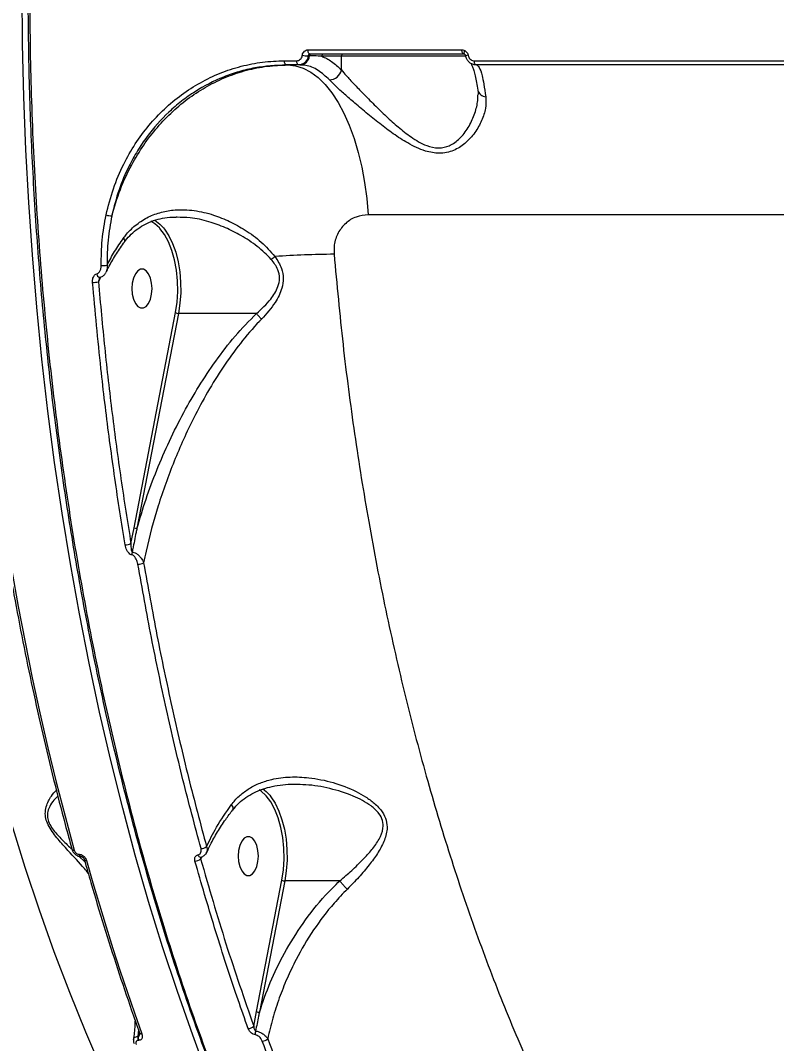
# Model space of a CAD drawing. Header units: millimetres. Extents: x -6028 to 5958, y -6064 to 4137.
# Drawn here: x -1236 to -1062, y 1120.6 to 1356 of the extents above; entities that cross this region are included whole.
import ezdxf

# ---------------------------------------------------------------- set-up
doc = ezdxf.new("R2010")
doc.units = ezdxf.units.MM
for name, color, linetype in [('DIKOM_ОБЪЕКТ', 7, 'Continuous'), ('DIKOM_РАЗМЕР_ЗОНА', 7, 'Continuous'), ('DIKOM_РАЗМЕР_ОБЪЕКТА', 7, 'Continuous')]:
    doc.layers.add(name, color=color, linetype=linetype)
doc.styles.add('style1', font='arial.ttf', dxfattribs={"width": 0.8})
doc.dimstyles.new('1-50', dxfattribs={"dimtxt": 300, "dimasz": 200, "dimexe": 100, "dimexo": 0, "dimgap": 100, "dimtad": 1, "dimtxsty": 'style1', "dimcen": 200, "dimclrd": 7, "dimclre": 7, "dimclrt": 7, "dimadec": 1, "dimazin": 2, "dimtfac": 1, "dimtmove": 0, "dimatfit": 2, "dimfxl": 0, "dimlwd": 25, "dimlwe": 18, "dimarcsym": 0})

# ---------------------------------------------------------------- blocks, each defined once
blk = doc.blocks.new('*D9')
at = {"layer": 'Defpoints', "color": 0, "transparency": 16777216}
for p in [(-6027.56, 1459.58), (4556.58, 1382.7), (4556.58, -5964.37)]:
    blk.add_point(p, dxfattribs=at)
at = {"layer": 'DIKOM_РАЗМЕР_ЗОНА', "color": 7, "lineweight": 18, "transparency": 16777216}
for p, q in [((-6027.56, 1459.58), (-6027.56, -6064.37)), ((4556.58, 1382.7), (4556.58, -6064.37))]:
    blk.add_line(p, q, dxfattribs=at)
at = {"layer": 'DIKOM_РАЗМЕР_ЗОНА', "color": 7, "lineweight": 25, "transparency": 16777216}
blk.add_line((-5827.56, -5964.37), (4356.58, -5964.37), dxfattribs=at)
at = {"layer": 'DIKOM_РАЗМЕР_ЗОНА', "color": 7, "transparency": 16777216}
for points in [[(-5827.56, -5931.03), (-5827.56, -5997.7), (-6027.56, -5964.37)], [(4356.58, -5931.03), (4356.58, -5997.7), (4556.58, -5964.37)]]:
    blk.add_solid(points, dxfattribs=at)
at = {"layer": 'DIKOM_РАЗМЕР_ЗОНА', "color": 7, "transparency": 16777216, "insert": (157.08, -5711.2), "char_height": 300, "attachment_point": 5, "style": 'style1'}
blk.add_mtext('10600', dxfattribs=at)
blk = doc.blocks.new('*D12')
at = {"layer": 'Defpoints', "color": 0, "transparency": 16777216}
for p in [(3056.58, 1987.9), (-4027.97, 676.5), (3056.58, -3714.77)]:
    blk.add_point(p, dxfattribs=at)
at = {"layer": 'DIKOM_РАЗМЕР_ОБЪЕКТА', "color": 7, "lineweight": 18, "transparency": 16777216}
for p, q in [((3056.58, 1987.9), (3056.58, -3814.77)), ((-4027.97, 676.5), (-4027.97, -3814.77))]:
    blk.add_line(p, q, dxfattribs=at)
at = {"layer": 'DIKOM_РАЗМЕР_ОБЪЕКТА', "color": 7, "lineweight": 25, "transparency": 16777216}
blk.add_line((-3827.97, -3714.77), (2856.58, -3714.77), dxfattribs=at)
at = {"layer": 'DIKOM_РАЗМЕР_ОБЪЕКТА', "color": 7, "transparency": 16777216}
for points in [[(-3827.97, -3681.44), (-3827.97, -3748.11), (-4027.97, -3714.77)], [(2856.58, -3681.44), (2856.58, -3748.11), (3056.58, -3714.77)]]:
    blk.add_solid(points, dxfattribs=at)
at = {"layer": 'DIKOM_РАЗМЕР_ОБЪЕКТА', "color": 7, "transparency": 16777216, "insert": (20, -3461.6), "char_height": 300, "attachment_point": 5, "style": 'style1'}
blk.add_mtext('7100', dxfattribs=at)

msp = doc.modelspace()

# ---------------------------------------------------------------- linework, layer by layer
at = {"layer": 'DIKOM_ОБЪЕКТ', "color": 7, "linetype": 'Continuous', "lineweight": 15}
for p, q in [((-1169.84, 1349.236), (-1134.4, 1349.236)), ((-1175.262, 1346.73), (-1172.428, 1346.73)), ((-1169.451, 1347.854), (-1169.779, 1347.854)), ((-1133.968, 1348.271), (-1169.379, 1348.271)), ((-1162.147, 1347.771), (-1166.677, 1347.771)), ((-1162.147, 1344.618), (-1162.147, 1347.771)), ((-1133.409, 1347.771), (-1162.147, 1347.771)), ((-1133.528, 1347.854), (-1133.534, 1347.857)), ((-1131.556, 1346.73), (-1030.092, 1346.73)), ((-1171.964, 1345.771), (-1174.797, 1345.771)), ((-1171.686, 1345.771), (-1171.964, 1345.771)), ((-1029.747, 1345.771), (-1131.126, 1345.771)), ((-677.336, 1311.268), (-1155.994, 1311.268)), ((-1199.969, 1310.711), (-1200.198, 1310.719)), ((-1217.616, 1296.945), (-1218.066, 1295.895)), ((-1209.88, 1239.306), (-1200.313, 1288.78)), ((-1199.644, 1288.604), (-1209.21, 1239.13)), ((-1181.691, 1288.604), (-1199.644, 1288.604)), ((-1210.579, 1235.647), (-1209.88, 1239.306)), ((-1222.515, 1164.165), (-1222.487, 1164.165)), ((-1222.484, 1163.696), (-1221.165, 1162.428)), ((-1222.062, 1163.64), (-1222.034, 1163.64)), ((-1194.364, 1163.541), (-1194.555, 1163.097)), ((-1194.525, 1163.53), (-1194.513, 1163.533)), ((-1181.686, 1128.02), (-1175.842, 1158.239)), ((-1175.173, 1158.063), (-1181.016, 1127.845)), ((-1162.52, 1158.063), (-1175.173, 1158.063)), ((-1182.324, 1124.66), (-1181.686, 1128.02)), ((-1208.869, 1123.889), (-1208.967, 1122.263)), ((-1208.879, 1122.263), (-1208.685, 1123.37)), ((-1208.599, 1123.129), (-1208.596, 1123.12)), ((-1208.967, 1122.263), (-1208.879, 1122.263)), ((-1208.812, 1121.364), (-1208.9, 1121.364))]:
    msp.add_line(p, q, dxfattribs=at)
at = {"layer": 'DIKOM_ОБЪЕКТ', "color": 7, "linetype": 'Continuous', "lineweight": 15, "flags": 128}
for points in [[(-1192.696, 1112.651), (-1196.376, 1122.526), (-1199.907, 1132.605), (-1203.286, 1142.878), (-1206.51, 1153.337), (-1209.576, 1163.973), (-1212.482, 1174.777), (-1215.225, 1185.741), (-1217.803, 1196.855), (-1220.215, 1208.109), (-1222.456, 1219.494), (-1224.527, 1231.001), (-1226.425, 1242.62), (-1228.148, 1254.341), (-1229.696, 1266.153), (-1231.066, 1278.049), (-1232.258, 1290.016), (-1233.271, 1302.045), (-1234.103, 1314.127), (-1234.755, 1326.25), (-1235.225, 1338.405), (-1235.513, 1350.581), (-1235.619, 1362.768)], [(-1169.379, 1348.271), (-1169.467, 1348.289), (-1169.552, 1348.343), (-1169.63, 1348.432), (-1169.699, 1348.551), (-1169.757, 1348.697), (-1169.8, 1348.864), (-1169.828, 1349.046), (-1169.84, 1349.236)], [(-1133.968, 1348.271), (-1134.05, 1348.289), (-1134.13, 1348.343), (-1134.203, 1348.432), (-1134.268, 1348.551), (-1134.322, 1348.697), (-1134.363, 1348.864), (-1134.389, 1349.046), (-1134.4, 1349.236)], [(-1133.758, 1348.211), (-1133.81, 1348.247), (-1133.848, 1348.308), (-1133.868, 1348.392), (-1133.871, 1348.497), (-1133.857, 1348.62), (-1133.826, 1348.757), (-1133.779, 1348.903), (-1133.717, 1349.056)], [(-1174.797, 1345.771), (-1174.885, 1345.789), (-1174.97, 1345.843), (-1175.049, 1345.931), (-1175.119, 1346.049), (-1175.177, 1346.194), (-1175.221, 1346.36), (-1175.25, 1346.541), (-1175.262, 1346.73)], [(-1171.964, 1345.771), (-1172.053, 1345.789), (-1172.138, 1345.843), (-1172.216, 1345.931), (-1172.286, 1346.049), (-1172.343, 1346.194), (-1172.387, 1346.36), (-1172.416, 1346.541), (-1172.428, 1346.73)], [(-1131.126, 1345.771), (-1131.208, 1345.789), (-1131.287, 1345.843), (-1131.36, 1345.931), (-1131.424, 1346.049), (-1131.478, 1346.194), (-1131.518, 1346.36), (-1131.545, 1346.541), (-1131.556, 1346.73)], [(-1174.456, 1345.771), (-1172.678, 1345.588), (-1170.917, 1345.043), (-1169.187, 1344.139), (-1167.506, 1342.886), (-1165.888, 1341.294), (-1164.348, 1339.378), (-1162.901, 1337.156), (-1161.559, 1334.647), (-1160.334, 1331.876), (-1159.238, 1328.866), (-1158.281, 1325.645), (-1157.471, 1322.244), (-1156.817, 1318.692), (-1156.323, 1315.022), (-1155.994, 1311.268)], [(-1204.013, 1308.265), (-1205.081, 1309.24), (-1206.021, 1309.821)], [(-1205.081, 1310.059), (-1203.922, 1309.169), (-1203.094, 1308.279)], [(-1200.313, 1288.78), (-1199.965, 1291.173), (-1199.813, 1293.642), (-1199.859, 1296.127), (-1200.102, 1298.568), (-1200.538, 1300.907), (-1201.155, 1303.086), (-1201.939, 1305.053), (-1202.87, 1306.761), (-1203.926, 1308.168), (-1204.013, 1308.265)], [(-1203.094, 1308.279), (-1202.838, 1307.954), (-1201.858, 1306.443), (-1201.002, 1304.669), (-1200.291, 1302.671), (-1199.738, 1300.49), (-1199.356, 1298.176), (-1199.153, 1295.778), (-1199.134, 1293.348), (-1199.299, 1290.94), (-1199.644, 1288.604)], [(-1217.745, 1296.883), (-1217.799, 1296.876), (-1217.802, 1296.876)], [(-1205.728, 1294.311), (-1205.822, 1295.579), (-1206.096, 1296.744), (-1206.528, 1297.712), (-1207.083, 1298.405), (-1207.716, 1298.765), (-1208.376, 1298.765), (-1209.009, 1298.405), (-1209.564, 1297.712), (-1209.996, 1296.744), (-1210.27, 1295.579), (-1210.364, 1294.311), (-1210.27, 1293.043), (-1209.996, 1291.878), (-1209.564, 1290.91), (-1209.009, 1290.218), (-1208.376, 1289.857), (-1207.716, 1289.857), (-1207.083, 1290.218), (-1206.528, 1290.91), (-1206.096, 1291.878), (-1205.822, 1293.043), (-1205.728, 1294.311)], [(-1238.027, 1229.459), (-1236.537, 1221.176), (-1234.959, 1212.956), (-1233.292, 1204.801), (-1231.538, 1196.715), (-1229.698, 1188.703), (-1227.772, 1180.767), (-1225.76, 1172.91), (-1223.665, 1165.137)], [(-1180.209, 1179.253), (-1179.451, 1178.629), (-1178.623, 1177.739)], [(-1179.542, 1177.724), (-1180.61, 1178.699), (-1181.068, 1179.012)], [(-1175.842, 1158.239), (-1175.494, 1160.632), (-1175.342, 1163.101), (-1175.388, 1165.586), (-1175.631, 1168.027), (-1176.067, 1170.366), (-1176.684, 1172.545), (-1177.468, 1174.512), (-1178.399, 1176.22), (-1179.455, 1177.627), (-1179.542, 1177.724)], [(-1178.623, 1177.739), (-1178.367, 1177.414), (-1177.387, 1175.903), (-1176.531, 1174.129), (-1175.82, 1172.13), (-1175.267, 1169.95), (-1174.885, 1167.636), (-1174.682, 1165.238), (-1174.663, 1162.808), (-1174.828, 1160.399), (-1175.173, 1158.063)], [(-1161.963, 1028.026), (-1166.492, 1032.949), (-1171.642, 1038.928), (-1176.697, 1045.209), (-1181.65, 1051.787), (-1186.498, 1058.654), (-1191.235, 1065.806), (-1195.858, 1073.235), (-1200.363, 1080.934), (-1204.744, 1088.897), (-1208.998, 1097.115), (-1213.121, 1105.581), (-1217.109, 1114.287), (-1220.958, 1123.226), (-1224.666, 1132.388), (-1228.227, 1141.765), (-1231.64, 1151.349), (-1234.9, 1161.131), (-1238.006, 1171.101)], [(-1181.257, 1163.771), (-1181.351, 1165.038), (-1181.625, 1166.203), (-1182.057, 1167.171), (-1182.612, 1167.864), (-1183.245, 1168.225), (-1183.905, 1168.225), (-1184.538, 1167.864), (-1185.093, 1167.171), (-1185.525, 1166.203), (-1185.799, 1165.038), (-1185.893, 1163.771), (-1185.799, 1162.503), (-1185.525, 1161.338), (-1185.093, 1160.37), (-1184.538, 1159.677), (-1183.905, 1159.316), (-1183.245, 1159.316), (-1182.612, 1159.677), (-1182.057, 1160.37), (-1181.625, 1161.338), (-1181.351, 1162.503), (-1181.257, 1163.771)], [(-1224.175, 1165.344), (-1224.171, 1165.33), (-1224.127, 1165.264), (-1224.052, 1165.21), (-1223.947, 1165.17), (-1223.817, 1165.146), (-1223.665, 1165.137)], [(-1220.805, 1162.749), (-1219.341, 1157.618), (-1217.84, 1152.528), (-1216.302, 1147.479), (-1214.728, 1142.472), (-1213.118, 1137.508), (-1211.473, 1132.588), (-1209.793, 1127.714), (-1208.077, 1122.885)], [(-1195.162, 1164.035), (-1195.054, 1163.841), (-1194.927, 1163.686), (-1194.787, 1163.58), (-1194.643, 1163.529), (-1194.525, 1163.53)]]:
    msp.add_lwpolyline(points, dxfattribs=at)
at = {"layer": 'DIKOM_ОБЪЕКТ', "color": 7, "linetype": 'Continuous', "lineweight": 15}
for centre, radius, start, end in [((-1171.782, 1348.114), 2.345, 272.33196, 353.63145), ((-1169.877, 1354.015), 6.162, 258.21681, 270.91151), ((-1168.984, 1347.802), 0.469, 92.32283, 173.64206), ((-1166.199, 1347.793), 0.479, 92.94089, 182.64667), ((-1161.669, 1347.793), 0.478, 92.93403, 182.66103), ((-1132.642, 1345.217), 2.787, 96.92068, 108.65867), ((-1164.939, 1345.18), 2.848, 271.08538, 348.61156), ((-1128.671, 1340.543), 2.148, 194.82768, 263.31624), ((-1215.247, 1314.038), 2.964, 249.21853, 275.06219), ((-1206.466, 1339.107), 47.357, 306.51383, 307.81567), ((-1161.23, 1056.375), 245.855, 90.60733, 93.77814), ((-1217.008, 1304.224), 4.608, 264.78656, 281.47174), ((-1217.5, 1297.799), 0.971, 185.81277, 251.88177), ((-1219.386, 1301.186), 5.453, 269.62833, 284.00532), ((-1199.658, 1289.914), 1.31, 239.97836, 270.61159), ((-1209.224, 1240.441), 1.311, 239.98048, 270.60947), ((-1211.893, 1238.314), 2.973, 269.53654, 296.21773), ((-1208.227, 1233.029), 2.187, 161.39725, 178.85792), ((-1208.966, 1233.87), 2.951, 269.80092, 296.17634), ((-1194.464, 1167.549), 2.063, 270.24248, 308.61168), ((-1221.919, 1164.221), 0.598, 185.3172, 255.81299), ((-1221.899, 1164.217), 0.59, 185.02938, 257.50471), ((-1220.898, 1163.251), 0.511, 215.11732, 280.49093), ((-1195.853, 1164.618), 2, 269.9621, 310.49096), ((-1175.187, 1159.374), 1.311, 239.97966, 270.61029), ((-1181.03, 1129.156), 1.311, 239.98603, 270.60643), ((-1208.158, 1123.399), 0.52, 212.52834, 278.86953), ((-1183.61, 1125.823), 1.733, 270.47512, 317.88202), ((-1179.836, 1122.958), 2.139, 164.4432, 189.19931), ((-1207.186, 1121.944), 1.81, 169.82877, 198.68248), ((-1207.098, 1121.944), 1.809, 169.8169, 198.69434), ((-1180.376, 1122.942), 1.743, 270.83014, 316.85213)]:
    msp.add_arc(centre, radius, start, end, dxfattribs=at)
for points, knots in [([(-1152.418, 1035.543), (-1153.678, 1037.432), (-1158.146, 1044.132), (-1165.373, 1056.699), (-1174.059, 1073.151), (-1182.213, 1090.563), (-1189.844, 1108.841), (-1196.942, 1127.959), (-1203.492, 1147.846), (-1209.462, 1168.408), (-1214.826, 1189.55), (-1219.26, 1209.844), (-1222.881, 1229.138), (-1225.821, 1247.32), (-1228.333, 1265.74), (-1230.436, 1284.575), (-1232.106, 1303.8), (-1233.314, 1323.385), (-1234.083, 1343.058), (-1234.192, 1356.202), (-1234.247, 1362.771)], [0, 0, 0, 0, 0.0246421, 0.0873686, 0.1499953, 0.212425, 0.2748547, 0.3374813, 0.4002079, 0.4629347, 0.5255613, 0.587991, 0.6385772, 0.6892155, 0.7398539, 0.79044, 0.842801, 0.89522, 0.947639, 1, 1, 1, 1]), ([(-1233.904, 1362.768), (-1233.875, 1358.19), (-1233.798, 1345.856), (-1233.122, 1325.788), (-1231.715, 1302.664), (-1229.623, 1279.506), (-1226.835, 1256.392), (-1223.343, 1233.408), (-1219.222, 1211.059), (-1214.503, 1189.406), (-1209.226, 1168.495), (-1203.305, 1147.985), (-1196.734, 1127.966), (-1189.52, 1108.523), (-1181.821, 1090.081), (-1173.677, 1072.682), (-1165.132, 1056.341), (-1156.049, 1040.792), (-1146.435, 1026.125), (-1136.313, 1012.414), (-1126.027, 1000.107), (-1115.635, 989.168), (-1105.192, 979.54), (-1094.406, 970.914), (-1083.289, 963.431), (-1073.555, 957.82), (-1067.511, 955.224), (-1065.331, 954.288)], [0, 0, 0, 0, 0.0243023, 0.065474, 0.1066775, 0.1478492, 0.1902168, 0.232619, 0.2749866, 0.3161584, 0.3573618, 0.3985335, 0.4409013, 0.4833035, 0.5256712, 0.5668428, 0.6080463, 0.649218, 0.6915855, 0.7339877, 0.7763555, 0.8160449, 0.8557626, 0.8954518, 0.9362087, 0.976996, 1, 1, 1, 1]), ([(-1171.135, 1347.983), (-1171.131, 1348.009), (-1171.103, 1348.2), (-1170.982, 1348.544), (-1170.685, 1348.926), (-1170.29, 1349.186), (-1169.99, 1349.219), (-1169.84, 1349.236)], [0, 0, 0, 0, 0.0372874, 0.2782397, 0.5190822, 0.7595786, 1, 1, 1, 1]), ([(-1134.4, 1349.236), (-1134.332, 1349.233), (-1134.096, 1349.225), (-1133.875, 1349.126), (-1133.717, 1349.056)], [0, 0, 0, 0, 0.2879367, 1, 1, 1, 1]), ([(-1133.717, 1349.056), (-1133.61, 1348.983), (-1133.377, 1348.826), (-1133.102, 1348.454), (-1133.019, 1348.14), (-1132.978, 1347.983)], [0, 0, 0, 0, 0.298644, 0.6490489, 1, 1, 1, 1]), ([(-1216.298, 1311.266), (-1215.789, 1313.294), (-1214.77, 1317.35), (-1212.435, 1322.803), (-1209.659, 1327.66), (-1206.521, 1331.906), (-1202.949, 1335.715), (-1198.973, 1339.016), (-1194.661, 1341.783), (-1190.074, 1343.982), (-1185.267, 1345.547), (-1180.312, 1346.541), (-1176.944, 1346.667), (-1175.262, 1346.73)], [0, 0, 0, 0, 0.100969, 0.2019368, 0.2903389, 0.3790225, 0.4674244, 0.5561147, 0.6450896, 0.7337805, 0.8224249, 0.9113535, 1, 1, 1, 1]), ([(-1172.428, 1346.73), (-1172.278, 1346.747), (-1171.979, 1346.78), (-1171.584, 1347.04), (-1171.288, 1347.422), (-1171.167, 1347.766), (-1171.139, 1347.957), (-1171.135, 1347.983)], [0, 0, 0, 0, 0.2404485, 0.4809853, 0.7218916, 0.9628763, 1, 1, 1, 1]), ([(-1169.779, 1347.854), (-1169.785, 1347.811), (-1169.835, 1347.493), (-1170.041, 1346.921), (-1170.543, 1346.286), (-1171.21, 1345.854), (-1171.713, 1345.798), (-1171.964, 1345.771)], [0, 0, 0, 0, 0.03710046, 0.27796607, 0.51874589, 0.75934765, 1, 1, 1, 1]), ([(-1169.379, 1348.271), (-1169.426, 1348.265), (-1169.522, 1348.254), (-1169.645, 1348.168), (-1169.736, 1348.041), (-1169.771, 1347.926), (-1169.778, 1347.862), (-1169.779, 1347.854)], [0, 0, 0, 0, 0.2402779, 0.4812441, 0.7223172, 0.9628208, 1, 1, 1, 1]), ([(-1166.677, 1347.771), (-1166.818, 1347.779), (-1167.523, 1347.819), (-1168.462, 1347.849), (-1169.238, 1347.853), (-1169.451, 1347.854)], [0, 0, 0, 0, 0.1536568, 0.7683113, 1, 1, 1, 1]), ([(-1166.677, 1347.771), (-1165.907, 1347.426), (-1164.353, 1346.731), (-1162.887, 1345.327), (-1162.147, 1344.618)], [0, 0, 0, 0, 0.4956322, 1, 1, 1, 1]), ([(-1133.758, 1348.211), (-1133.807, 1348.234), (-1133.877, 1348.267), (-1133.947, 1348.27), (-1133.968, 1348.271)], [0, 0, 0, 0, 0.705059, 1, 1, 1, 1]), ([(-1133.777, 1348.216), (-1133.766, 1348.211), (-1133.715, 1348.187), (-1133.635, 1348.108), (-1133.562, 1347.976), (-1133.534, 1347.872), (-1133.529, 1347.816), (-1133.528, 1347.804)], [0, 0, 0, 0, 0.1039576, 0.4757753, 0.7277441, 0.9388778, 1, 1, 1, 1]), ([(-1131.126, 1345.771), (-1131.21, 1345.773), (-1131.563, 1345.785), (-1132.166, 1345.962), (-1132.825, 1346.424), (-1133.322, 1347.07), (-1133.459, 1347.592), (-1133.528, 1347.854)], [0, 0, 0, 0, 0.0748894, 0.3151634, 0.5451402, 0.7714984, 1, 1, 1, 1]), ([(-1132.978, 1347.983), (-1132.937, 1347.825), (-1132.855, 1347.51), (-1132.559, 1347.121), (-1132.169, 1346.844), (-1131.813, 1346.739), (-1131.605, 1346.732), (-1131.556, 1346.73)], [0, 0, 0, 0, 0.2249568, 0.4495838, 0.6803226, 0.9237846, 1, 1, 1, 1]), ([(-1214.985, 1311.085), (-1214.377, 1313.125), (-1213.16, 1317.205), (-1210.618, 1322.613), (-1207.724, 1327.367), (-1204.566, 1331.47), (-1201.032, 1335.147), (-1197.149, 1338.331), (-1192.975, 1340.999), (-1188.565, 1343.119), (-1183.968, 1344.629), (-1179.247, 1345.588), (-1176.052, 1345.71), (-1174.456, 1345.771)], [0, 0, 0, 0, 0.1033755, 0.2067501, 0.2946067, 0.3827355, 0.4705919, 0.5587488, 0.6471801, 0.7353357, 0.8234649, 0.9118686, 1, 1, 1, 1]), ([(-1174.797, 1345.771), (-1177.236, 1345.645), (-1180.93, 1345.454), (-1185.734, 1344.262), (-1190.415, 1342.655), (-1194.866, 1340.365), (-1198.973, 1337.466), (-1202.814, 1334.177), (-1206.228, 1330.336), (-1209.13, 1326.044), (-1211.367, 1321.995), (-1213.492, 1317.052), (-1214.485, 1313.085), (-1214.985, 1311.085)], [0, 0, 0, 0, 0.131217, 0.1987837, 0.2663501, 0.3975672, 0.4651556, 0.5327442, 0.6634784, 0.7308142, 0.7981508, 0.8982444, 1, 1, 1, 1]), ([(-1164.885, 1342.333), (-1165.754, 1343.133), (-1167.516, 1344.755), (-1169.838, 1345.658), (-1171.24, 1345.743), (-1171.686, 1345.771)], [0, 0, 0, 0, 0.3984738, 0.8085201, 1, 1, 1, 1]), ([(-1162.147, 1344.618), (-1161.789, 1344.197), (-1160.961, 1343.225), (-1159.268, 1341.405), (-1157.104, 1339.152), (-1154.598, 1336.623), (-1151.892, 1334), (-1149.077, 1331.455), (-1146.591, 1329.476), (-1144.372, 1328.06), (-1142.268, 1327.04), (-1139.763, 1326.495), (-1137.922, 1326.907), (-1136.198, 1327.721), (-1134.45, 1329.139), (-1132.625, 1331.72), (-1131.367, 1334.656), (-1130.712, 1337.127), (-1130.76, 1338.489), (-1130.775, 1338.93)], [0, 0, 0, 0, 0.0486191, 0.1123768, 0.1778093, 0.2506867, 0.3250555, 0.3924973, 0.4613115, 0.4989706, 0.5375279, 0.5920045, 0.6458136, 0.6555345, 0.7197675, 0.7990803, 0.8810352, 0.9614448, 1, 1, 1, 1]), ([(-1132.353, 1346.19), (-1132.351, 1346.188), (-1132.345, 1346.18), (-1132.192, 1345.903), (-1131.971, 1345.354), (-1131.69, 1344.479), (-1131.381, 1343.269), (-1131.065, 1341.79), (-1130.862, 1340.58), (-1130.763, 1339.991)], [0, 0, 0, 0, 0.0778676, 0.2003311, 0.3403535, 0.4957837, 0.66236, 0.8356943, 1, 1, 1, 1]), ([(-1131.052, 1345.771), (-1130.837, 1345.654), (-1130.401, 1345.418), (-1129.837, 1343.681), (-1129.339, 1341.355), (-1129.068, 1339.443), (-1128.922, 1338.41)], [0, 0, 0, 0, 0.2848666, 0.5777545, 0.7715677, 1, 1, 1, 1]), ([(-1128.922, 1338.41), (-1128.895, 1337.535), (-1128.842, 1335.784), (-1129.759, 1332.968), (-1131.305, 1330.162), (-1133.485, 1327.736), (-1135.817, 1326.218), (-1137.903, 1325.575), (-1140.048, 1325.355), (-1142.448, 1325.774), (-1144.874, 1326.73), (-1147.379, 1328.043), (-1150.234, 1329.904), (-1153.42, 1332.305), (-1156.503, 1334.791), (-1159.309, 1337.175), (-1161.731, 1339.305), (-1163.602, 1341.024), (-1164.498, 1341.938), (-1164.885, 1342.333)], [0, 0, 0, 0, 0.0759084, 0.15190542, 0.22863333, 0.30518848, 0.36885996, 0.4016185, 0.43433052, 0.49045799, 0.52823572, 0.56608411, 0.63087651, 0.69577188, 0.76452132, 0.83322935, 0.89368185, 0.95406192, 1, 1, 1, 1]), ([(-1130.754, 1340.005), (-1130.725, 1339.894), (-1130.641, 1339.573), (-1130.666, 1339.184), (-1130.683, 1338.931)], [0, 0, 0, 0, 0.3470087, 1, 1, 1, 1]), ([(-1217.426, 1299.635), (-1217.401, 1301.59), (-1217.35, 1305.527), (-1216.65, 1309.344), (-1216.298, 1311.266)], [0, 0, 0, 0, 0.49649154, 1, 1, 1, 1]), ([(-1214.985, 1311.085), (-1215.326, 1309.232), (-1216.013, 1305.498), (-1216.065, 1301.647), (-1216.091, 1299.708)], [0, 0, 0, 0, 0.49648092, 1, 1, 1, 1]), ([(-1212.28, 1305.939), (-1212.06, 1306.23), (-1211.167, 1307.41), (-1209.318, 1309.173), (-1206.6, 1310.886), (-1203.607, 1311.979), (-1200.079, 1312.565), (-1196.021, 1312.405), (-1191.78, 1311.412), (-1187.837, 1309.829), (-1184.145, 1307.754), (-1180.496, 1305.167), (-1178.451, 1302.852), (-1177.43, 1301.696)], [0, 0, 0, 0, 0.0275962, 0.1121787, 0.1968225, 0.2807379, 0.364705, 0.4782476, 0.5919086, 0.6886542, 0.7854206, 0.8928609, 1, 1, 1, 1]), ([(-1155.994, 1311.268), (-1156.937, 1311.172), (-1158.81, 1310.98), (-1161.234, 1309.47), (-1163, 1307.228), (-1163.878, 1304.664), (-1163.849, 1302.937), (-1163.836, 1302.216)], [0, 0, 0, 0, 0.21802321, 0.43324266, 0.64378888, 0.85143523, 1, 1, 1, 1]), ([(-1212.1, 1304.965), (-1212.013, 1305.095), (-1211.549, 1305.793), (-1210.512, 1306.866), (-1208.991, 1308.16), (-1207.267, 1309.206), (-1205.37, 1310.01), (-1203.305, 1310.538), (-1201.563, 1310.795), (-1200.497, 1310.777), (-1200.192, 1310.772)], [0, 0, 0, 0, 0.0321709, 0.1722255, 0.3168695, 0.4658276, 0.6178131, 0.7740186, 0.9354073, 1, 1, 1, 1]), ([(-1178.288, 1301.046), (-1179.33, 1302.078), (-1181.449, 1304.177), (-1185.111, 1306.505), (-1188.851, 1308.398), (-1192.778, 1309.807), (-1196.537, 1310.71), (-1198.975, 1310.711), (-1199.969, 1310.711)], [0, 0, 0, 0, 0.1756952, 0.3573976, 0.5191411, 0.6838574, 0.8710535, 1, 1, 1, 1]), ([(-1216.242, 1298.146), (-1216.085, 1298.483), (-1215.486, 1299.761), (-1214.157, 1301.973), (-1212.926, 1303.923), (-1212.167, 1304.909), (-1212.11, 1304.983)], [0, 0, 0, 0, 0.1461904, 0.5558087, 0.9665392, 1, 1, 1, 1]), ([(-1216.091, 1299.708), (-1215.532, 1300.755), (-1214.41, 1302.857), (-1212.992, 1304.909), (-1212.28, 1305.939)], [0, 0, 0, 0, 0.4978625, 1, 1, 1, 1]), ([(-1212.28, 1305.939), (-1212.263, 1305.911), (-1212.211, 1305.824), (-1212.085, 1305.571), (-1211.99, 1305.235), (-1212.096, 1305.067), (-1212.143, 1304.992)], [0, 0, 0, 0, 0.06954321, 0.21495151, 0.65251531, 1, 1, 1, 1]), ([(-1177.43, 1301.696), (-1176.854, 1300.802), (-1175.856, 1299.255), (-1175.405, 1296.663), (-1175.723, 1294.546), (-1176.456, 1292.709), (-1177.876, 1290.225), (-1179.405, 1288.532), (-1180.514, 1287.302)], [0, 0, 0, 0, 0.191458, 0.3312438, 0.4704847, 0.582375, 0.6969279, 1, 1, 1, 1]), ([(-1163.836, 1302.216), (-1163.189, 1295.276), (-1161.894, 1281.391), (-1159.199, 1260.87), (-1155.932, 1240.455), (-1152.023, 1220.24), (-1147.485, 1200.298), (-1142.414, 1181.069), (-1136.841, 1162.602), (-1130.806, 1144.929), (-1124.21, 1127.76), (-1117.053, 1111.18), (-1109.345, 1095.262), (-1101.254, 1080.351), (-1092.817, 1066.476), (-1084.075, 1053.64), (-1074.89, 1041.639), (-1065.273, 1030.551), (-1055.247, 1020.437), (-1045.028, 1011.513), (-1034.652, 1003.784), (-1024.163, 997.228), (-1013.393, 991.74), (-1002.369, 987.396), (-991.123, 984.195), (-979.891, 982.365), (-972.027, 981.617), (-967.952, 981.809), (-967.573, 981.827)], [0, 0, 0, 0, 0.0392428, 0.0785158, 0.1177586, 0.1581421, 0.1985587, 0.2389423, 0.2781872, 0.3174625, 0.3567075, 0.3970914, 0.4375083, 0.4778923, 0.5171658, 0.5564696, 0.5957434, 0.6361546, 0.6765985, 0.7170099, 0.7563479, 0.7957165, 0.8350546, 0.8755303, 0.9160384, 0.9565142, 0.9959506, 1, 1, 1, 1]), ([(-1218.466, 1297.7), (-1218.339, 1297.749), (-1218.087, 1297.845), (-1217.757, 1298.221), (-1217.478, 1298.813), (-1217.445, 1299.342), (-1217.426, 1299.635)], [0, 0, 0, 0, 0.18492095, 0.36858348, 0.65009753, 1, 1, 1, 1]), ([(-1216.091, 1299.708), (-1216.054, 1299.316), (-1216.001, 1298.747), (-1216.237, 1298.313), (-1216.31, 1298.178)], [0, 0, 0, 0, 0.6895026, 1, 1, 1, 1]), ([(-1181.683, 1288.601), (-1181.682, 1288.602), (-1180.511, 1289.622), (-1178.97, 1291.101), (-1177.434, 1293.258), (-1176.646, 1294.838), (-1176.264, 1296.696), (-1176.714, 1298.991), (-1177.706, 1300.286), (-1178.288, 1301.046)], [0, 0, 0, 0, 0.0003172, 0.3168745, 0.4308581, 0.544452, 0.6783341, 0.8113847, 1, 1, 1, 1]), ([(-1219.421, 1295.733), (-1219.425, 1295.787), (-1219.447, 1296.113), (-1219.386, 1296.655), (-1219.142, 1297.208), (-1218.831, 1297.563), (-1218.588, 1297.654), (-1218.466, 1297.7)], [0, 0, 0, 0, 0.0639291, 0.3885882, 0.6455749, 0.8223102, 1, 1, 1, 1]), ([(-1217.829, 1296.708), (-1217.813, 1296.746), (-1217.78, 1296.825), (-1217.725, 1296.886), (-1217.721, 1296.889), (-1217.719, 1296.89)], [0, 0, 0, 0, 0.352374, 0.7239921, 1, 1, 1, 1]), ([(-1217.748, 1296.893), (-1217.55, 1296.956), (-1217.133, 1297.087), (-1216.628, 1297.535), (-1216.406, 1297.927), (-1216.295, 1298.122)], [0, 0, 0, 0, 0.3149497, 0.6596134, 1, 1, 1, 1]), ([(-1211.917, 1235.341), (-1212.021, 1235.976), (-1212.544, 1239.152), (-1213.848, 1247.446), (-1215.663, 1260.318), (-1217.725, 1277.25), (-1218.814, 1289.12), (-1219.421, 1295.733)], [0, 0, 0, 0, 0.0321663, 0.1608356, 0.4183958, 0.675957, 1, 1, 1, 1]), ([(-1217.826, 1296.707), (-1217.851, 1296.652), (-1217.956, 1296.425), (-1218.019, 1296.147), (-1218.059, 1295.931), (-1218.066, 1295.895)], [0, 0, 0, 0, 0.21037255, 0.86812426, 1, 1, 1, 1]), ([(-1218.066, 1295.895), (-1217.608, 1290.817), (-1216.693, 1280.66), (-1214.945, 1265.538), (-1212.948, 1250.504), (-1211.369, 1240.599), (-1210.579, 1235.647)], [0, 0, 0, 0, 0.2493141, 0.4986285, 0.7493143, 1, 1, 1, 1]), ([(-1209.21, 1239.13), (-1208.539, 1241.383), (-1207.195, 1245.888), (-1204.677, 1252.603), (-1201.791, 1259.262), (-1198.547, 1265.704), (-1194.993, 1271.865), (-1191.068, 1277.751), (-1186.719, 1283.454), (-1183.367, 1286.888), (-1181.691, 1288.604)], [0, 0, 0, 0, 0.1257442, 0.2514876, 0.3794609, 0.5074223, 0.6285591, 0.749666, 0.8748951, 1, 1, 1, 1]), ([(-1181.691, 1288.604), (-1181.69, 1288.604), (-1181.687, 1288.604), (-1181.685, 1288.602), (-1181.684, 1288.601), (-1181.683, 1288.601)], [0, 0, 0, 0, 0.4539757, 0.8382832, 1, 1, 1, 1]), ([(-1180.514, 1287.302), (-1180.544, 1287.333), (-1180.759, 1287.55), (-1181.191, 1288.008), (-1181.511, 1288.394), (-1181.683, 1288.601)], [0, 0, 0, 0, 0.0699743, 0.5005363, 1, 1, 1, 1]), ([(-1180.514, 1287.302), (-1180.683, 1287.128), (-1182.399, 1285.36), (-1185.48, 1281.77), (-1189.433, 1276.291), (-1192.981, 1270.533), (-1196.849, 1263.334), (-1200.799, 1254.615), (-1204.454, 1244.345), (-1206.57, 1236.499), (-1207.478, 1232.12), (-1207.664, 1231.222)], [0, 0, 0, 0, 0.0115187, 0.116998, 0.2229803, 0.329241, 0.4351019, 0.6083263, 0.7820037, 0.9552831, 1, 1, 1, 1]), ([(-1209.21, 1239.13), (-1209.275, 1238.818), (-1209.598, 1237.258), (-1209.959, 1235.455), (-1210.253, 1233.966), (-1210.3, 1233.727)], [0, 0, 0, 0, 0.1735009, 0.8674968, 1, 1, 1, 1]), ([(-1210.414, 1233.073), (-1210.444, 1233.08), (-1210.581, 1233.114), (-1210.86, 1233.263), (-1211.223, 1233.619), (-1211.667, 1234.315), (-1211.817, 1234.931), (-1211.917, 1235.341)], [0, 0, 0, 0, 0.0349214, 0.1620526, 0.3362701, 0.5591597, 1, 1, 1, 1]), ([(-1210.579, 1235.647), (-1210.587, 1235.306), (-1210.598, 1234.808), (-1210.521, 1234.218), (-1210.447, 1233.933), (-1210.375, 1233.798), (-1210.333, 1233.748), (-1210.309, 1233.733), (-1210.3, 1233.727)], [0, 0, 0, 0, 0.5065961, 0.7402685, 0.8952608, 0.9534377, 0.9811019, 1, 1, 1, 1]), ([(-1210.3, 1233.727), (-1210.253, 1233.718), (-1210.035, 1233.678), (-1209.591, 1233.516), (-1208.98, 1233.13), (-1208.314, 1232.473), (-1207.882, 1231.792), (-1207.708, 1231.337), (-1207.664, 1231.222)], [0, 0, 0, 0, 0.0398339, 0.1864726, 0.3714853, 0.5855057, 0.8948728, 1, 1, 1, 1]), ([(-1208.976, 1230.919), (-1209.074, 1231.313), (-1209.219, 1231.897), (-1209.642, 1232.558), (-1209.987, 1232.893), (-1210.254, 1233.034), (-1210.386, 1233.066), (-1210.414, 1233.073)], [0, 0, 0, 0, 0.4456037, 0.6623277, 0.8364901, 0.9657416, 1, 1, 1, 1]), ([(-1207.664, 1231.222), (-1206.666, 1225.638), (-1204.671, 1214.471), (-1201.204, 1198.018), (-1197.421, 1181.781), (-1194.591, 1171.218), (-1193.177, 1165.937)], [0, 0, 0, 0, 0.2490966, 0.4981941, 0.7490964, 1, 1, 1, 1]), ([(-1238.524, 1229.607), (-1238.187, 1227.696), (-1237.209, 1222.151), (-1235.473, 1213.053), (-1233.268, 1202.358), (-1230.91, 1191.785), (-1228.402, 1181.342), (-1226.142, 1172.54), (-1224.695, 1167.246), (-1224.175, 1165.344)], [0, 0, 0, 0, 0.0864649, 0.2507431, 0.4150279, 0.5793146, 0.7436047, 0.9078983, 1, 1, 1, 1]), ([(-1194.455, 1165.486), (-1195.863, 1170.741), (-1198.679, 1181.251), (-1202.466, 1197.482), (-1205.953, 1214.009), (-1207.969, 1225.282), (-1208.976, 1230.919)], [0, 0, 0, 0, 0.2490977, 0.4981938, 0.7490968, 1, 1, 1, 1]), ([(-1187.483, 1175.545), (-1187.416, 1175.633), (-1186.807, 1176.434), (-1185.506, 1177.805), (-1183.348, 1179.411), (-1180.889, 1180.627), (-1177.761, 1181.594), (-1173.979, 1182.064), (-1169.219, 1181.854), (-1164.039, 1180.815), (-1159.677, 1179.143), (-1156.552, 1177.421), (-1154.46, 1175.913), (-1152.735, 1174.117), (-1151.713, 1172.017), (-1151.51, 1169.633), (-1152.29, 1167.031), (-1153.804, 1164.315), (-1155.799, 1161.616), (-1158.108, 1158.887), (-1159.884, 1157.077), (-1160.772, 1156.172)], [0, 0, 0, 0, 0.0056306, 0.0508125, 0.0960139, 0.1438696, 0.191764, 0.263313, 0.3349764, 0.4270896, 0.5191813, 0.5590182, 0.5987819, 0.6438183, 0.6799265, 0.71607, 0.7691211, 0.8237197, 0.8784542, 0.9392287, 1, 1, 1, 1]), ([(-1187.142, 1174.358), (-1186.905, 1174.666), (-1186.258, 1175.508), (-1184.956, 1176.667), (-1183.259, 1177.853), (-1181.327, 1178.821), (-1179.194, 1179.548), (-1176.857, 1180.054), (-1174.745, 1180.315), (-1173.391, 1180.3), (-1172.905, 1180.294)], [0, 0, 0, 0, 0.0728812, 0.1991341, 0.3321509, 0.4701629, 0.6123031, 0.7567797, 0.9127043, 1, 1, 1, 1]), ([(-1162.512, 1158.06), (-1162.51, 1158.061), (-1161.558, 1158.858), (-1159.726, 1160.464), (-1157.257, 1162.855), (-1155.096, 1165.212), (-1153.421, 1167.566), (-1152.46, 1169.832), (-1152.539, 1171.946), (-1153.52, 1173.791), (-1155.225, 1175.322), (-1157.287, 1176.591), (-1160.429, 1178.049), (-1164.785, 1179.408), (-1169.362, 1180.21), (-1172.059, 1180.202), (-1172.911, 1180.2)], [0, 0, 0, 0, 0.0001163, 0.0884777, 0.176842, 0.2547051, 0.3323463, 0.4041628, 0.4511092, 0.4979191, 0.5584852, 0.6144441, 0.6705273, 0.8043337, 0.9381929, 1, 1, 1, 1]), ([(-1220.427, 1159.845), (-1220.71, 1160.189), (-1222.104, 1161.884), (-1224.541, 1164.439), (-1227.006, 1167.179), (-1228.479, 1169.032), (-1229.459, 1170.518), (-1230.138, 1172.076), (-1230.378, 1173.686), (-1230.126, 1175.159), (-1229.582, 1176.468), (-1228.774, 1177.806), (-1228.144, 1178.516), (-1227.758, 1178.952)], [0, 0, 0, 0, 0.05387213, 0.26536924, 0.38778144, 0.44977209, 0.51356537, 0.57325601, 0.63308228, 0.71338131, 0.79309115, 0.87298642, 1, 1, 1, 1]), ([(-1227.398, 1177.553), (-1227.42, 1177.535), (-1227.832, 1177.201), (-1228.613, 1176.341), (-1229.465, 1174.963), (-1229.889, 1173.492), (-1229.722, 1172.039), (-1229.082, 1170.672), (-1228.172, 1169.414), (-1227.434, 1168.582), (-1226.272, 1167.338), (-1225.23, 1166.335), (-1224.318, 1165.458), (-1224.149, 1165.296)], [0, 0, 0, 0, 0.0092018, 0.1692745, 0.3279667, 0.4403966, 0.5214287, 0.602272, 0.6841844, 0.7666273, 0.780111, 0.9593976, 1, 1, 1, 1]), ([(-1193.177, 1165.937), (-1192.459, 1167.426), (-1190.89, 1170.681), (-1188.681, 1173.834), (-1187.483, 1175.545)], [0, 0, 0, 0, 0.45744621, 1, 1, 1, 1]), ([(-1187.483, 1175.545), (-1187.462, 1175.515), (-1187.325, 1175.325), (-1187.134, 1174.972), (-1187.043, 1174.59), (-1187.151, 1174.454), (-1187.195, 1174.398)], [0, 0, 0, 0, 0.0592119, 0.3797053, 0.7481314, 1, 1, 1, 1]), ([(-1193.115, 1164.623), (-1192.847, 1165.215), (-1192.136, 1166.782), (-1190.686, 1169.316), (-1188.98, 1171.989), (-1187.706, 1173.655), (-1187.15, 1174.381)], [0, 0, 0, 0, 0.1798255, 0.47603, 0.7716147, 1, 1, 1, 1]), ([(-1224.161, 1165.346), (-1224.149, 1165.289), (-1224.086, 1164.988), (-1223.758, 1164.466), (-1223.173, 1163.94), (-1222.559, 1163.659), (-1222.194, 1163.666), (-1222.064, 1163.669)], [0, 0, 0, 0, 0.0618114, 0.3256454, 0.6140294, 0.8635269, 1, 1, 1, 1]), ([(-1223.665, 1165.137), (-1223.622, 1165.023), (-1223.537, 1164.793), (-1223.284, 1164.49), (-1222.977, 1164.27), (-1222.706, 1164.175), (-1222.559, 1164.167), (-1222.515, 1164.165)], [0, 0, 0, 0, 0.2336433, 0.46729361, 0.69553073, 0.90865461, 1, 1, 1, 1]), ([(-1195.162, 1164.035), (-1195.035, 1164.077), (-1194.781, 1164.161), (-1194.523, 1164.46), (-1194.384, 1164.857), (-1194.39, 1165.221), (-1194.443, 1165.436), (-1194.455, 1165.486)], [0, 0, 0, 0, 0.2211448, 0.4418675, 0.6744908, 0.9251418, 1, 1, 1, 1]), ([(-1193.177, 1165.937), (-1193.151, 1165.866), (-1193.041, 1165.558), (-1192.978, 1165.087), (-1193.112, 1164.771), (-1193.165, 1164.644)], [0, 0, 0, 0, 0.1516723, 0.6599631, 1, 1, 1, 1]), ([(-1222.487, 1164.165), (-1222.421, 1164.162), (-1222.207, 1164.151), (-1221.814, 1164.015), (-1221.366, 1163.697), (-1220.994, 1163.253), (-1220.868, 1162.917), (-1220.805, 1162.749)], [0, 0, 0, 0, 0.09313856, 0.30387744, 0.53021832, 0.76519634, 1, 1, 1, 1]), ([(-1222.028, 1163.639), (-1222.02, 1163.639), (-1222.003, 1163.64), (-1221.917, 1163.621), (-1221.8, 1163.569), (-1221.662, 1163.475), (-1221.52, 1163.337), (-1221.398, 1163.167), (-1221.332, 1163.025), (-1221.32, 1162.968), (-1221.319, 1162.959)], [0, 0, 0, 0, 0.0920708, 0.2055689, 0.3189284, 0.453645, 0.6001495, 0.7735555, 0.9657936, 1, 1, 1, 1]), ([(-1221.316, 1162.957), (-1220.814, 1161.187), (-1219.357, 1156.052), (-1216.837, 1147.67), (-1213.711, 1137.873), (-1210.948, 1129.706), (-1209.209, 1124.834), (-1208.596, 1123.12)], [0, 0, 0, 0, 0.1293238, 0.3750441, 0.6207772, 0.866514, 1, 1, 1, 1]), ([(-1195.855, 1162.618), (-1195.867, 1162.665), (-1195.919, 1162.873), (-1195.927, 1163.229), (-1195.793, 1163.618), (-1195.539, 1163.912), (-1195.288, 1163.994), (-1195.162, 1164.035)], [0, 0, 0, 0, 0.073341, 0.3225112, 0.5550292, 0.7774088, 1, 1, 1, 1]), ([(-1194.462, 1163.57), (-1194.481, 1163.525), (-1194.532, 1163.401), (-1194.552, 1163.236), (-1194.554, 1163.123), (-1194.555, 1163.097)], [0, 0, 0, 0, 0.3055196, 0.8405133, 1, 1, 1, 1]), ([(-1194.555, 1163.097), (-1192.653, 1156.54), (-1188.843, 1143.408), (-1184.499, 1130.915), (-1182.324, 1124.66)], [0, 0, 0, 0, 0.4992735, 1, 1, 1, 1]), ([(-1194.525, 1163.54), (-1194.495, 1163.543), (-1194.191, 1163.572), (-1193.7, 1163.871), (-1193.271, 1164.287), (-1193.181, 1164.581), (-1193.165, 1164.632)], [0, 0, 0, 0, 0.0502687, 0.4928738, 0.9118191, 1, 1, 1, 1]), ([(-1183.595, 1124.09), (-1183.791, 1124.638), (-1184.769, 1127.378), (-1187.417, 1135.022), (-1191.402, 1147.217), (-1194.37, 1157.482), (-1195.855, 1162.618)], [0, 0, 0, 0, 0.0441438, 0.22072154, 0.61001603, 1, 1, 1, 1]), ([(-1181.016, 1127.845), (-1180.232, 1130.137), (-1178.651, 1134.756), (-1175.281, 1141.636), (-1171.068, 1148.41), (-1166.69, 1153.954), (-1163.629, 1156.97), (-1162.52, 1158.063)], [0, 0, 0, 0, 0.2061849, 0.4154243, 0.6401057, 0.8695987, 1, 1, 1, 1]), ([(-1162.52, 1158.063), (-1162.519, 1158.063), (-1162.516, 1158.063), (-1162.513, 1158.062), (-1162.512, 1158.06), (-1162.512, 1158.06)], [0, 0, 0, 0, 0.4433297, 0.8216747, 1, 1, 1, 1]), ([(-1160.772, 1156.172), (-1160.804, 1156.202), (-1161.029, 1156.411), (-1161.465, 1156.846), (-1162.051, 1157.486), (-1162.358, 1157.869), (-1162.512, 1158.06)], [0, 0, 0, 0, 0.05450727, 0.37673858, 0.68837148, 1, 1, 1, 1]), ([(-1160.772, 1156.172), (-1161.806, 1155.103), (-1164.624, 1152.189), (-1168.687, 1146.787), (-1172.189, 1140.884), (-1174.711, 1135.595), (-1176.501, 1131.086), (-1178.01, 1126.462), (-1178.74, 1123.32), (-1179.104, 1121.749)], [0, 0, 0, 0, 0.1128024, 0.3073764, 0.5062356, 0.6280294, 0.7498296, 0.8749147, 1, 1, 1, 1]), ([(-1181.016, 1127.845), (-1181.082, 1127.532), (-1181.385, 1126.097), (-1181.672, 1124.658), (-1181.896, 1123.532)], [0, 0, 0, 0, 0.2174553, 1, 1, 1, 1]), ([(-1209.647, 1126.081), (-1209.692, 1124.95), (-1209.752, 1123.453), (-1209.962, 1121.94), (-1210.013, 1121.57)], [0, 0, 0, 0, 0.7550749, 1, 1, 1, 1]), ([(-1208.879, 1122.263), (-1208.857, 1122.266), (-1208.813, 1122.272), (-1208.731, 1122.33), (-1208.644, 1122.461), (-1208.578, 1122.639), (-1208.559, 1122.771), (-1208.551, 1122.825)], [0, 0, 0, 0, 0.1028712, 0.2045748, 0.4539911, 0.7780444, 1, 1, 1, 1]), ([(-1208.077, 1122.885), (-1208.068, 1122.857), (-1207.996, 1122.65), (-1207.939, 1122.294), (-1208.007, 1121.883), (-1208.186, 1121.593), (-1208.452, 1121.402), (-1208.692, 1121.377), (-1208.812, 1121.364)], [0, 0, 0, 0, 0.0392222, 0.2871924, 0.4952054, 0.6710027, 0.8352605, 1, 1, 1, 1]), ([(-1208.61, 1123.126), (-1208.589, 1123.075), (-1208.535, 1122.946), (-1208.545, 1122.832), (-1208.544, 1122.833), (-1208.543, 1122.833)], [0, 0, 0, 0, 0.33007448, 0.84949734, 1, 1, 1, 1]), ([(-1181.947, 1122.616), (-1182.105, 1122.655), (-1182.42, 1122.732), (-1182.886, 1123.046), (-1183.297, 1123.479), (-1183.509, 1123.857), (-1183.587, 1124.066), (-1183.595, 1124.09)], [0, 0, 0, 0, 0.2147708, 0.4259318, 0.6817235, 0.9641582, 1, 1, 1, 1]), ([(-1182.324, 1124.66), (-1182.31, 1124.501), (-1182.285, 1124.226), (-1182.183, 1123.88), (-1182.072, 1123.672), (-1181.974, 1123.566), (-1181.919, 1123.542), (-1181.896, 1123.532)], [0, 0, 0, 0, 0.375623, 0.651698, 0.8444688, 0.9349385, 1, 1, 1, 1]), ([(-1181.896, 1123.532), (-1181.644, 1123.482), (-1181.151, 1123.385), (-1180.384, 1123.015), (-1179.685, 1122.507), (-1179.284, 1122.048), (-1179.129, 1121.791), (-1179.104, 1121.749)], [0, 0, 0, 0, 0.2233945, 0.4376654, 0.6849763, 0.9488403, 1, 1, 1, 1]), ([(-1210.005, 1121.571), (-1210.008, 1121.558), (-1210.06, 1121.36), (-1210.022, 1121.031), (-1209.905, 1120.745), (-1209.861, 1120.639)], [0, 0, 0, 0, 0.0412428, 0.6437176, 1, 1, 1, 1]), ([(-1209.991, 1121.566), (-1209.983, 1121.642), (-1209.966, 1121.821), (-1209.762, 1122.038), (-1209.432, 1122.215), (-1209.123, 1122.247), (-1208.967, 1122.263)], [0, 0, 0, 0, 0.1939282, 0.4617115, 0.728052, 1, 1, 1, 1]), ([(-1208.9, 1121.364), (-1208.978, 1121.356), (-1209.134, 1121.34), (-1209.306, 1121.217), (-1209.418, 1121.032), (-1209.458, 1120.773), (-1209.42, 1120.549), (-1209.374, 1120.417), (-1209.368, 1120.398)], [0, 0, 0, 0, 0.1673391, 0.3344497, 0.5091332, 0.7130105, 0.9577119, 1, 1, 1, 1]), ([(-1180.351, 1121.199), (-1180.449, 1121.408), (-1180.621, 1121.777), (-1181.052, 1122.214), (-1181.496, 1122.508), (-1181.796, 1122.58), (-1181.947, 1122.616)], [0, 0, 0, 0, 0.3291981, 0.5797538, 0.7885658, 1, 1, 1, 1]), ([(-1150.139, 1054.552), (-1152.896, 1059.621), (-1158.409, 1069.76), (-1166.163, 1086.084), (-1173.554, 1103.141), (-1178.085, 1115.179), (-1180.351, 1121.199)], [0, 0, 0, 0, 0.2485944, 0.4971906, 0.7485946, 1, 1, 1, 1]), ([(-1179.104, 1121.749), (-1176.87, 1115.81), (-1172.401, 1103.932), (-1165.062, 1086.964), (-1157.305, 1070.601), (-1151.742, 1060.368), (-1148.961, 1055.252)], [0, 0, 0, 0, 0.2485944, 0.4971897, 0.748596, 1, 1, 1, 1])]:
    msp.add_open_spline(points, degree=3, knots=knots, dxfattribs=at)

# ---------------------------------------------------------------- dimensions: what is measured, and where the dimension line sits
at = {"layer": 'DIKOM_РАЗМЕР_ЗОНА'}
dim = msp.add_linear_dim(base=(4556.575, -5964.368), p1=(-6027.562, 1459.576), p2=(4556.575, 1382.704), text='10600', dimstyle='1-50', dxfattribs=at)
dim.commit()
dim.dimension.update_dxf_attribs({"geometry": '*D9', "text_midpoint": (157.08, -5964.368), "dimtype": 160})
at = {"layer": 'DIKOM_РАЗМЕР_ОБЪЕКТА'}
dim = msp.add_linear_dim(base=(3056.575, -3714.774), p1=(-4027.972, 676.501), p2=(3056.575, 1987.897), text='7100', dimstyle='1-50', dxfattribs=at)
dim.commit()
dim.dimension.update_dxf_attribs({"geometry": '*D12', "text_midpoint": (20, -3714.774), "dimtype": 160})

doc.saveas('drawing.dxf')
